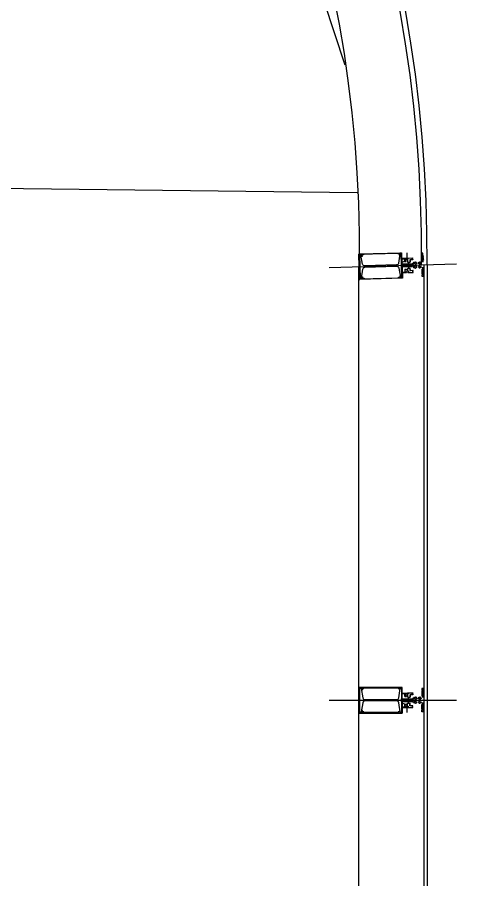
# Model space of a CAD drawing. Header units: metres. Extents: x -6536.4 to -6472.4, y -4878.1 to -4801.3.
# Drawn here: x -6518.093 to -6516.464, y -4829.882 to -4826.737 of the extents above; entities that cross this region are included whole.
import ezdxf
from ezdxf.xclip import XClip

# ---------------------------------------------------------------- set-up
doc = ezdxf.new("R2010")
doc.units = ezdxf.units.M
doc.header["$XCLIPFRAME"] = 2
doc.linetypes.add('CACHE2', pattern=[4.762499999999999, 3.175, -1.5875])
for name, color, linetype, lineweight in [('A-MURS RIDEAUUX', 150, 'Continuous', 25), ('COTE', 1, 'Continuous', 18), ('HABILLAGE MURAL BOIS', 67, 'Continuous', 9)]:
    doc.layers.add(name, color=color, linetype=linetype, lineweight=lineweight)
pattern_1 = [(45, (-9.679368365490518, 18.2487164248696), (-0.0008838834764831844, 0.0008838834764831845), []), (135, (-9.679368365490518, 18.2487164248696), (-0.002651650429449553, 0.0008838834764831846), [0.003125, -0.001875])]

# ---------------------------------------------------------------- blocks, each defined once
blk = doc.blocks.new('A$C6B611F1D')
at = {"layer": 'COTE', "color": 0, "linetype": 'ByBlock', "lineweight": -2}
for p, q in [((-2.173413112699563, 0.6106668003089908), (-2.173413112699563, -1.239333199689554)), ((1.481026446920623, 0.7606668003104459), (-2.023413112699927, 0.7606668003104459)), ((1.631026446920259, -1.239333199689554), (1.631026446920259, 0.6106668003089908)), ((-2.023413112699927, -1.389333199691009), (1.481026446920623, -1.389333199691009))]:
    blk.add_line(p, q, dxfattribs=at)
for centre, start, end in [((-2.023413112699927, 0.6106668003089908), 90, 180), ((1.481026446920623, 0.6106668003089908), 0, 90), ((-2.023413112699927, -1.239333199689554), 179.9999999998957, 270), ((1.481026446920623, -1.239333199689554), 270, 0)]:
    blk.add_arc(centre, 0.15, start, end, dxfattribs=at)
blk = doc.blocks.new('*U130')
at = {"color": 0, "linetype": 'ByBlock'}
blk.add_lwpolyline([(0.04445, 0), (-0.04445, 0), (-0.04445, -0.00254906053850182, 0.3664428773380374), (-0.04244611425406563, -0.004916145982191175), (-0.009046123913700646, -0.01050538750904206, -0.3664428773380373), (-0.00245, -0.01829704376118619), (-0.00245, -0.1341029562388138, -0.3664428773380373), (-0.009046123913700648, -0.1418946124909579), (-0.04244611425406563, -0.1474838540178088, 0.3664428773380373), (-0.04445, -0.1498509394614982), (-0.04445, -0.1524), (0.04445, -0.1524), (0.04445, -0.1498509394614982, 0.3664428773380373), (0.04244611425406563, -0.1474838540178088), (0.009046123913700646, -0.1418946124909579, -0.3664428773380373), (0.00245, -0.1341029562388138), (0.00245, -0.01829704376118619, -0.3664428773380373), (0.009046123913700648, -0.01050538750904206), (0.04244611425406563, -0.004916145982191175, 0.3664428773380374), (0.04445, -0.00254906053850182)], format="xyb", close=True, dxfattribs=at)
blk = doc.blocks.new('profil111')
at = {"linetype": 'ByBlock', "lineweight": -2}
h = blk.add_hatch(dxfattribs=at)
h.set_pattern_fill('ANSI38', color=0, scale=0.01, style=0)
h.set_pattern_definition(pattern_1)
h.paths.add_polyline_path([(-0.03026265827611496, -0.2358430618305647), (-0.03235302280063479, -0.229598194969185), (-0.02027831705709104, -0.229598194969185), (-0.01745828871753474, -0.2358430618305647)])
h.paths.add_polyline_path([(-0.01541692718365084, -0.2358430618305647), (-0.01745828871753474, -0.2358430618305647), (-0.02027831705709104, -0.229598194969185), (-0.01541692718365084, -0.229598194969185)])
h.paths.add_polyline_path([(-0.03026265827611496, -0.2358430618305647), (-0.03261554045366211, -0.2358430618305647), (-0.03261554045366211, -0.229598194969185), (-0.03235302280063479, -0.229598194969185)])
h = blk.add_hatch(dxfattribs=at)
h.set_pattern_fill('ANSI38', color=0, scale=0.01, style=0)
h.set_pattern_definition(pattern_1)
h.paths.add_polyline_path([(0.03026265831886121, -0.2358430618305647), (0.03235302284247155, -0.229598194969185), (0.0202783170989278, -0.229598194969185), (0.0174582887593715, -0.2358430618305647)])
h.paths.add_polyline_path([(0.0154169272254876, -0.2358430618305647), (0.0174582887593715, -0.2358430618305647), (0.0202783170989278, -0.229598194969185), (0.0154169272254876, -0.229598194969185)])
h.paths.add_polyline_path([(0.03026265831886121, -0.2358430618305647), (0.03261554049640836, -0.2358430618305647), (0.03261554049640836, -0.229598194969185), (0.03235302284247155, -0.229598194969185)])
at = {"color": 0, "linetype": 'CACHE2', "lineweight": -2}
blk.add_line((0, 0.1089074787396385), (0, -0.3559027471856098), dxfattribs=at)
at = {"color": 0, "linetype": 'ByBlock', "lineweight": -2}
for p, q in [((-0.04565000000002328, 0), (0.04565000000093278, 0)), ((-0.04665000000477448, -0.1576999999988402), (-0.04664999999931752, -0.0009999999992942321)), ((-0.04464999999981956, -0.003999999999905413), (-0.04465000000527652, -0.1427000000003318)), ((-0.04464999999981956, -0.003999999999905413), (-0.04464999999981956, -0.01049999999941065)), ((-0.04464999999981956, -0.01049999999941065), (-0.03744999999980791, -0.01049999999941065)), ((-0.0426499999994121, -0.0180000000000291), (-0.04464999999981956, -0.0180000000000291)), ((0.04365000000143482, -0.002999999999701686), (-0.04364999999961583, -0.002999999999701686)), ((-0.0426499999994121, -0.01199999999971624), (-0.0426499999994121, -0.0180000000000291)), ((-0.03744999999980791, -0.01199999999971624), (-0.0426499999994121, -0.01199999999971624)), ((-0.03744999999980791, -0.01049999999941065), (-0.03744999999980791, -0.01199999999971624)), ((0.03745000000071741, -0.01049999999941065), (0.04465000000072905, -0.01049999999941065)), ((0.03745000000071741, -0.01199999999971624), (0.03745000000071741, -0.01049999999941065)), ((0.04265000000123109, -0.01199999999971624), (0.03745000000071741, -0.01199999999971624)), ((0.04265000000123109, -0.0180000000000291), (0.04265000000123109, -0.01199999999971624)), ((0.04465000000072905, -0.0180000000000291), (0.04265000000123109, -0.0180000000000291)), ((0.04465000000072905, -0.01049999999941065), (0.04465000000072905, -0.003999999999905413)), ((0.04464999999527208, -0.1427000000003318), (0.04465000000072905, -0.003999999999905413)), ((0.0466500000011365, -0.0009999999992942321), (0.04664999998931307, -0.1574999999993452)), ((-0.04465000000527652, -0.1427000000003318), (-0.04265000000486907, -0.1427000000003318)), ((-0.03745000000526488, -0.1502000000000407), (-0.04465000000527652, -0.1502000000000407)), ((-0.04465000000527652, -0.1502000000000407), (-0.04465000000527652, -0.1552000000001499)), ((-0.04445000000487198, -0.1553999999996449), (0.04444999999577703, -0.1553999999996449)), ((-0.04265000000486907, -0.1427000000003318), (-0.04265000000486907, -0.1486999999997352)), ((-0.04265000000486907, -0.1486999999997352), (-0.03745000000526488, -0.1486999999997352)), ((-0.03745000000526488, -0.1486999999997352), (-0.03745000000526488, -0.1502000000000407)), ((0.03744999999526044, -0.1502000000000407), (0.03744999999526044, -0.1486999999997352)), ((0.03744999999526044, -0.1486999999997352), (0.04264999999577412, -0.1486999999997352)), ((0.04464999999527208, -0.1502000000000407), (0.03744999999526044, -0.1502000000000407)), ((0.04264999999577412, -0.1486999999997352), (0.04264999999577412, -0.1427000000003318)), ((0.04264999999577412, -0.1427000000003318), (0.04464999999527208, -0.1427000000003318)), ((0.04464999999527208, -0.1552000000001499), (0.04464999999527208, -0.1502000000000407)), ((-0.005200000005061156, -0.1576999999997497), (-0.04665000000477448, -0.1576999999988402)), ((-0.02650000000448927, -0.1773999999995794), (-0.02650000000448927, -0.196100000000115)), ((-0.02630000000408472, -0.1772000000000844), (-0.02420000000438449, -0.1772000000000844)), ((-0.0260000000052969, -0.1579000000001543), (-0.0260000000052969, -0.1724999999996726)), ((-0.02580000000489235, -0.1727000000000771), (-0.0227000000049884, -0.1727000000000771)), ((-0.02450000000499131, -0.1579000000001543), (-0.02450000000499131, -0.1665000000002692)), ((-0.02450000000499131, -0.1710000000002765), (-0.02450000000499131, -0.1683999999995649)), ((-0.01420000000507571, -0.1666999999997643), (-0.02430000000458676, -0.1666999999997643)), ((-0.02430000000458676, -0.1682000000000698), (-0.0157000000044718, -0.1682000000000698)), ((-0.02430000000458676, -0.1711999999997715), (-0.0227000000049884, -0.1711999999997715)), ((-0.02400000000488944, -0.1773999999995794), (-0.02400000000488944, -0.1791999999995824)), ((-0.02190000000427972, -0.1793999999999869), (-0.0238000000044849, -0.1793999999999869)), ((-0.02250000000458385, -0.1714000000001761), (-0.02250000000458385, -0.1724999999996726)), ((-0.02170000000478467, -0.1773999999995794), (-0.02170000000478467, -0.1791999999995824)), ((-0.02150000000438013, -0.1772000000000844), (-0.01120000000446453, -0.1772000000000844)), ((-0.02000000000407454, -0.1869499999993423), (-0.02000000000407454, -0.185950000000048)), ((-0.02000000000407454, -0.1962855270994623), (-0.02000000000407454, -0.1869499999993423)), ((-0.01980000000457949, -0.1857499999996435), (-0.01100000000405998, -0.1857499999996435)), ((-0.01980000000457949, -0.1867499999998472), (-0.01120000000446453, -0.1867499999998472)), ((-0.01750000000447471, -0.1724999999996726), (-0.01750000000447471, -0.1714000000001761)), ((-0.01730000000497967, -0.1711999999997715), (-0.0157000000044718, -0.1711999999997715)), ((-0.01420000000507571, -0.1727000000000771), (-0.01730000000497967, -0.1727000000000771)), ((-0.01550000000497676, -0.1710000000002765), (-0.01550000000497676, -0.1683999999995649)), ((-0.01400000000467116, -0.1669000000001688), (-0.01400000000467116, -0.1724999999996726)), ((-0.01100000000405998, -0.1773999999995794), (-0.01100000000405998, -0.1865499999994427)), ((0.01238148510128667, -0.1798499999995329), (-0.00951022178196581, -0.1798499999995329)), ((-0.005000000004656613, -0.1579000000001543), (-0.005000000004656613, -0.1935000000003129)), ((-0.002600000004349567, -0.1579000000001543), (-0.002600000004349567, -0.1584999999995489)), ((-0.002600000004349567, -0.1584999999995489), (-0.002300000004652247, -0.1584999999995489)), ((-0.002600000004349567, -0.1593000000002576), (-0.002600000004349567, -0.1601000000000568)), ((-0.002300000004652247, -0.1593000000002576), (-0.002600000004349567, -0.1593000000002576)), ((-0.002600000004349567, -0.1601000000000568), (-0.002300000004652247, -0.1601000000000568)), ((-0.002600000004349567, -0.1608999999998559), (-0.002600000004349567, -0.1616999999996551)), ((-0.002300000004652247, -0.1608999999998559), (-0.002600000004349567, -0.1608999999998559)), ((-0.002600000004349567, -0.1616999999996551), (-0.002300000004652247, -0.1616999999996551)), ((-0.002600000004349567, -0.1624999999994543), (-0.002600000004349567, -0.163300000000163)), ((-0.002300000004652247, -0.1624999999994543), (-0.002600000004349567, -0.1624999999994543)), ((-0.002600000004349567, -0.163300000000163), (-0.002300000004652247, -0.163300000000163)), ((-0.002600000004349567, -0.1640999999999622), (-0.002600000004349567, -0.1648999999997613)), ((-0.002300000004652247, -0.1640999999999622), (-0.002600000004349567, -0.1640999999999622)), ((-0.002600000004349567, -0.1648999999997613), (-0.002300000004652247, -0.1648999999997613)), ((-0.002600000004349567, -0.1656999999995605), (-0.002600000004349567, -0.1665000000002692)), ((-0.002300000004652247, -0.1656999999995605), (-0.002600000004349567, -0.1656999999995605)), ((-0.002600000004349567, -0.1665000000002692), (-0.002300000004652247, -0.1665000000002692)), ((-0.002600000004349567, -0.1673000000000684), (-0.002600000004349567, -0.1680999999998676)), ((-0.002300000004652247, -0.1673000000000684), (-0.002600000004349567, -0.1673000000000684)), ((-0.002600000004349567, -0.1680999999998676), (-0.002300000004652247, -0.1680999999998676)), ((-0.002300000004652247, -0.1688999999996668), (-0.002600000004349567, -0.1688999999996668)), ((-0.002600000004349567, -0.1688999999996668), (-0.002600000004349567, -0.1696999999994659)), ((-0.002600000004349567, -0.1696999999994659), (-0.002300000004652247, -0.1696999999994659)), ((-0.002300000004652247, -0.1705000000001746), (-0.002600000004349567, -0.1705000000001746)), ((-0.002600000004349567, -0.1705000000001746), (-0.002600000004349567, -0.1712999999999738)), ((-0.002600000004349567, -0.1712999999999738), (-0.002300000004652247, -0.1712999999999738)), ((-0.002300000004652247, -0.172099999999773), (-0.002600000004349567, -0.172099999999773)), ((-0.002600000004349567, -0.172099999999773), (-0.002600000004349567, -0.1728999999995722)), ((-0.002600000004349567, -0.1728999999995722), (-0.002300000004652247, -0.1728999999995722)), ((-0.002300000004652247, -0.1737000000002809), (-0.002600000004349567, -0.1737000000002809)), ((-0.002600000004349567, -0.1737000000002809), (-0.002600000004349567, -0.1739999999999782)), ((-0.002600000004349567, -0.1760999999996784), (-0.002600000004349567, -0.1755000000002838)), ((-0.002600000004349567, -0.1760999999996784), (-0.002300000004652247, -0.1760999999996784)), ((-0.002600000004349567, -0.1777000000001863), (-0.002600000004349567, -0.1768999999994776)), ((-0.002600000004349567, -0.1768999999994776), (-0.002300000004652247, -0.1768999999994776)), ((-0.002300000004652247, -0.1777000000001863), (-0.002600000004349567, -0.1777000000001863)), ((-0.002600000004349567, -0.1792999999997846), (-0.002600000004349567, -0.1784999999999854)), ((-0.002600000004349567, -0.1784999999999854), (-0.002300000004652247, -0.1784999999999854)), ((-0.002600000004349567, -0.1792999999997846), (-0.002300000004652247, -0.1792999999997846)), ((-0.002600000004349567, -0.1809000000002925), (-0.002600000004349567, -0.1800999999995838)), ((-0.002600000004349567, -0.1800999999995838), (-0.002300000004652247, -0.1800999999995838)), ((-0.002300000004652247, -0.1809000000002925), (-0.002600000004349567, -0.1809000000002925)), ((-0.002600000004349567, -0.1824999999998909), (-0.002600000004349567, -0.1817000000000917)), ((-0.002600000004349567, -0.1817000000000917), (-0.002300000004652247, -0.1817000000000917)), ((-0.002600000004349567, -0.1824999999998909), (-0.002300000004652247, -0.1824999999998909)), ((-0.002600000004349567, -0.1840999999994892), (-0.002600000004349567, -0.18329999999969)), ((-0.002600000004349567, -0.18329999999969), (-0.002300000004652247, -0.18329999999969)), ((-0.002300000004652247, -0.1840999999994892), (-0.002600000004349567, -0.1840999999994892)), ((-0.002600000004349567, -0.1856999999999971), (-0.002600000004349567, -0.1849000000001979)), ((-0.002600000004349567, -0.1849000000001979), (-0.002300000004652247, -0.1849000000001979)), ((-0.002600000004349567, -0.1856999999999971), (-0.002300000004652247, -0.1856999999999971)), ((-0.002600000004349567, -0.1872999999995955), (-0.002600000004349567, -0.1864999999997963)), ((-0.002600000004349567, -0.1864999999997963), (-0.002300000004652247, -0.1864999999997963)), ((-0.002300000004652247, -0.1872999999995955), (-0.002600000004349567, -0.1872999999995955)), ((-0.002600000004349567, -0.1889000000001033), (-0.002600000004349567, -0.1881000000003041)), ((-0.002600000004349567, -0.1881000000003041), (-0.002300000004652247, -0.1881000000003041)), ((0.002399999994850077, -0.1576999999997497), (-0.002400000004854519, -0.1576999999997497)), ((-0.002400000004854519, -0.1741999999994732), (0.001899999994748214, -0.1741999999994732)), ((-0.002400000004854519, -0.1752999999998792), (0.002399999994850077, -0.1752999999998792)), ((-0.002100000005157199, -0.1586999999999534), (-0.002100000005157199, -0.159099999999853)), ((-0.002100000005157199, -0.1602999999995518), (-0.002100000005157199, -0.1606999999994514)), ((-0.002100000005157199, -0.1619000000000597), (-0.002100000005157199, -0.1622999999999593)), ((-0.002100000005157199, -0.163499999999658), (-0.002100000005157199, -0.1638999999995576)), ((-0.002100000005157199, -0.1651000000001659), (-0.002100000005157199, -0.1655000000000655)), ((-0.002100000005157199, -0.1666999999997643), (-0.002100000005157199, -0.1670999999996639)), ((-0.002100000005157199, -0.1683000000002721), (-0.002100000005157199, -0.1687000000001717)), ((-0.002100000005157199, -0.1698999999998705), (-0.002100000005157199, -0.1702999999997701)), ((-0.002100000005157199, -0.1714999999994689), (-0.002100000005157199, -0.1719000000002779)), ((-0.002100000005157199, -0.1730999999999767), (-0.002100000005157199, -0.1734999999998763)), ((-0.002100000005157199, -0.1766999999999825), (-0.002100000005157199, -0.1763000000000829)), ((-0.002100000005157199, -0.1782999999995809), (-0.002100000005157199, -0.1778999999996813)), ((-0.002100000005157199, -0.1799000000000888), (-0.002100000005157199, -0.1795000000001892)), ((-0.002100000005157199, -0.1814999999996871), (-0.002100000005157199, -0.1810999999997875)), ((-0.002100000005157199, -0.183100000000195), (-0.002100000005157199, -0.1827000000002954)), ((-0.002100000005157199, -0.1846999999997934), (-0.002100000005157199, -0.1842999999998938)), ((-0.002100000005157199, -0.1863000000003012), (-0.002100000005157199, -0.1858999999994921)), ((-0.002100000005157199, -0.1878999999998996), (-0.002100000005157199, -0.1875)), ((0.002099999995152757, -0.1594999999997526), (0.002099999995152757, -0.159099999999853)), ((0.002099999995152757, -0.1611000000002605), (0.002099999995152757, -0.1606999999994514)), ((0.002099999995152757, -0.1626999999998588), (0.002099999995152757, -0.1622999999999593)), ((0.002099999995152757, -0.1642999999994572), (0.002099999995152757, -0.1638999999995576)), ((0.002099999995152757, -0.1658999999999651), (0.002099999995152757, -0.1655000000000655)), ((0.002099999995152757, -0.1674999999995634), (0.002099999995152757, -0.1670999999996639)), ((0.002099999995152757, -0.1691000000000713), (0.002099999995152757, -0.1687000000001717)), ((0.002099999995152757, -0.1706999999996697), (0.002099999995152757, -0.1702999999997701)), ((0.002099999995152757, -0.1723000000001775), (0.002099999995152757, -0.1719000000002779)), ((0.002099999995152757, -0.1739999999999782), (0.002099999995152757, -0.1734999999998763)), ((0.002099999995152757, -0.1770999999998821), (0.002099999995152757, -0.1766999999999825)), ((0.002099999995152757, -0.1786999999994805), (0.002099999995152757, -0.1782999999995809)), ((0.002099999995152757, -0.1802999999999884), (0.002099999995152757, -0.1799000000000888)), ((0.002099999995152757, -0.1818999999995867), (0.002099999995152757, -0.1814999999996871)), ((0.002099999995152757, -0.1835000000000946), (0.002099999995152757, -0.183100000000195)), ((0.002099999995152757, -0.185099999999693), (0.002099999995152757, -0.1846999999997934)), ((0.002099999995152757, -0.1867000000002008), (0.002099999995152757, -0.1863000000003012)), ((0.002099999995152757, -0.1882999999997992), (0.002099999995152757, -0.1878999999998996)), ((0.0022999999955573, -0.1588999999994485), (0.00259999999525462, -0.1588999999994485)), ((0.00259999999525462, -0.1597000000001572), (0.0022999999955573, -0.1597000000001572)), ((0.0022999999955573, -0.1604999999999563), (0.00259999999525462, -0.1604999999999563)), ((0.00259999999525462, -0.1612999999997555), (0.0022999999955573, -0.1612999999997555)), ((0.0022999999955573, -0.1620999999995547), (0.00259999999525462, -0.1620999999995547)), ((0.00259999999525462, -0.1629000000002634), (0.0022999999955573, -0.1629000000002634)), ((0.0022999999955573, -0.1637000000000626), (0.00259999999525462, -0.1637000000000626)), ((0.00259999999525462, -0.1644999999998618), (0.0022999999955573, -0.1644999999998618)), ((0.0022999999955573, -0.1652999999996609), (0.00259999999525462, -0.1652999999996609)), ((0.00259999999525462, -0.1660999999994601), (0.0022999999955573, -0.1660999999994601)), ((0.0022999999955573, -0.1669000000001688), (0.00259999999525462, -0.1669000000001688)), ((0.00259999999525462, -0.167699999999968), (0.0022999999955573, -0.167699999999968)), ((0.0022999999955573, -0.1684999999997672), (0.00259999999525462, -0.1684999999997672)), ((0.00259999999525462, -0.1692999999995664), (0.0022999999955573, -0.1692999999995664)), ((0.0022999999955573, -0.170100000000275), (0.00259999999525462, -0.170100000000275)), ((0.00259999999525462, -0.1709000000000742), (0.0022999999955573, -0.1709000000000742)), ((0.0022999999955573, -0.1716999999998734), (0.00259999999525462, -0.1716999999998734)), ((0.00259999999525462, -0.1724999999996726), (0.0022999999955573, -0.1724999999996726)), ((0.0022999999955573, -0.1732999999994718), (0.00259999999525462, -0.1732999999994718)), ((0.00259999999525462, -0.176499999999578), (0.0022999999955573, -0.176499999999578)), ((0.00259999999525462, -0.1773000000002867), (0.0022999999955573, -0.1773000000002867)), ((0.0022999999955573, -0.1781000000000859), (0.00259999999525462, -0.1781000000000859)), ((0.00259999999525462, -0.178899999999885), (0.0022999999955573, -0.178899999999885)), ((0.00259999999525462, -0.1796999999996842), (0.0022999999955573, -0.1796999999996842)), ((0.00259999999525462, -0.1804999999994834), (0.0022999999955573, -0.1804999999994834)), ((0.0022999999955573, -0.1813000000001921), (0.00259999999525462, -0.1813000000001921)), ((0.00259999999525462, -0.1820999999999913), (0.0022999999955573, -0.1820999999999913)), ((0.00259999999525462, -0.1828999999997905), (0.0022999999955573, -0.1828999999997905)), ((0.00259999999525462, -0.1836999999995896), (0.0022999999955573, -0.1836999999995896)), ((0.0022999999955573, -0.1845000000002983), (0.00259999999525462, -0.1845000000002983)), ((0.00259999999525462, -0.1853000000000975), (0.0022999999955573, -0.1853000000000975)), ((0.00259999999525462, -0.1860999999998967), (0.0022999999955573, -0.1860999999998967)), ((0.00259999999525462, -0.1868999999996959), (0.0022999999955573, -0.1868999999996959)), ((0.0022999999955573, -0.187699999999495), (0.00259999999525462, -0.187699999999495)), ((0.00259999999525462, -0.1885000000002037), (0.0022999999955573, -0.1885000000002037)), ((0.00259999999525462, -0.1588999999994485), (0.00259999999525462, -0.1579000000001543)), ((0.00259999999525462, -0.1604999999999563), (0.00259999999525462, -0.1597000000001572)), ((0.00259999999525462, -0.1620999999995547), (0.00259999999525462, -0.1612999999997555)), ((0.00259999999525462, -0.1637000000000626), (0.00259999999525462, -0.1629000000002634)), ((0.00259999999525462, -0.1652999999996609), (0.00259999999525462, -0.1644999999998618)), ((0.00259999999525462, -0.1669000000001688), (0.00259999999525462, -0.1660999999994601)), ((0.00259999999525462, -0.1684999999997672), (0.00259999999525462, -0.167699999999968)), ((0.00259999999525462, -0.170100000000275), (0.00259999999525462, -0.1692999999995664)), ((0.00259999999525462, -0.1716999999998734), (0.00259999999525462, -0.1709000000000742)), ((0.00259999999525462, -0.1732999999994718), (0.00259999999525462, -0.1724999999996726)), ((0.00259999999525462, -0.176499999999578), (0.00259999999525462, -0.1755000000002838)), ((0.00259999999525462, -0.1781000000000859), (0.00259999999525462, -0.1773000000002867)), ((0.00259999999525462, -0.1796999999996842), (0.00259999999525462, -0.178899999999885)), ((0.00259999999525462, -0.1813000000001921), (0.00259999999525462, -0.1804999999994834)), ((0.00259999999525462, -0.1828999999997905), (0.00259999999525462, -0.1820999999999913)), ((0.00259999999525462, -0.1845000000002983), (0.00259999999525462, -0.1836999999995896)), ((0.00259999999525462, -0.1860999999998967), (0.00259999999525462, -0.1853000000000975)), ((0.00259999999525462, -0.187699999999495), (0.00259999999525462, -0.1868999999996959)), ((0.00259999999525462, -0.1893000000000029), (0.00259999999525462, -0.1885000000002037)), ((0.004999999995561666, -0.1579000000001543), (0.004999999995561666, -0.1935000000003129)), ((0.004999999995561666, -0.1934999999994034), (0.004999999995561666, -0.1579019154369234)), ((0.005199999995056714, -0.1576999999997497), (0.04644999998890853, -0.1576999999997497)), ((0.005199999995966209, -0.1577019154365189), (0.01087087668292952, -0.1577019154365189)), ((0.01099999999587453, -0.1773999999995794), (0.01099999999587453, -0.1865499999994427)), ((0.01979999999548454, -0.1857499999996435), (0.01099999999587453, -0.1857499999996435)), ((0.01487500990970148, -0.1664187723063151), (0.01105363899296208, -0.1578206877429693)), ((0.02149999999528518, -0.1772000000000844), (0.01119999999536958, -0.1772000000000844)), ((0.01979999999548454, -0.1867499999998472), (0.01119999999536958, -0.1867499999998472)), ((0.01379999999517167, -0.1669000000001688), (0.01379999999517167, -0.1727000000000771)), ((0.01399999999557622, -0.1666999999997643), (0.01469224759966892, -0.1666999999997643)), ((0.01399999999557622, -0.1669000000001688), (0.01399999999557622, -0.1724999999996726)), ((0.02429999999549182, -0.1666999999997643), (0.01419999999507127, -0.1666999999997643)), ((0.01419999999507127, -0.1727000000000771), (0.01729999999497522, -0.1727000000000771)), ((0.01549999999497231, -0.1710000000002765), (0.01549999999497231, -0.1683999999995649)), ((0.02429999999549182, -0.1682000000000698), (0.01569999999537686, -0.1682000000000698)), ((0.01729999999497522, -0.1711999999997715), (0.01569999999537686, -0.1711999999997715)), ((0.01749999999537977, -0.1724999999996726), (0.01749999999537977, -0.1714000000001761)), ((0.01999999999588908, -0.1766999999999825), (0.01999999999588908, -0.1754999999993743)), ((0.01999999999588908, -0.1869499999993423), (0.01999999999588908, -0.185950000000048)), ((0.01999999999588908, -0.1962855270994623), (0.01999999999588908, -0.1869499999993423)), ((0.04509999999572756, -0.1752999999998792), (0.02019999999538413, -0.1752999999998792)), ((0.02169999999568972, -0.1773999999995794), (0.02169999999568972, -0.1791999999995824)), ((0.02189999999518477, -0.1793999999999869), (0.02379999999538995, -0.1793999999999869)), ((0.02249999999548891, -0.1714000000001761), (0.02249999999548891, -0.1724999999996726)), ((0.02429999999549182, -0.1711999999997715), (0.02269999999498395, -0.1711999999997715)), ((0.02269999999498395, -0.1727000000000771), (0.02579999999488791, -0.1727000000000771)), ((0.0239999999957945, -0.1773999999995794), (0.0239999999957945, -0.1791999999995824)), ((0.02629999999589927, -0.1772000000000844), (0.02419999999528955, -0.1772000000000844)), ((0.02449999999407737, -0.1577000000006592), (0.02449999999498687, -0.1664999999993597)), ((0.02449999999498687, -0.1710000000002765), (0.02449999999498687, -0.1683999999995649)), ((0.02599999999438296, -0.1577000000006592), (0.02599999999529246, -0.1724999999987631)), ((0.02649999999539432, -0.1773999999995794), (0.02649999999539432, -0.196100000000115)), ((-0.02630000000408472, -0.19629999999961), (-0.02420000000438449, -0.19629999999961)), ((-0.02400000000488944, -0.196100000000115), (-0.02400000000488944, -0.194300000000112)), ((-0.02190000000427972, -0.1940999999997075), (-0.0238000000044849, -0.1940999999997075)), ((-0.02170000000478467, -0.194300000000112), (-0.02170000000478467, -0.1962855270994623)), ((-0.02150000000438013, -0.1964855270998669), (-0.02020000000447908, -0.1964855270998669)), ((-0.01069623733383196, -0.2038662391378239), (-0.01069623733383196, -0.2061861727288488)), ((-0.01069623733383196, -0.2085061063198737), (-0.01069623733383196, -0.2061861727288488)), ((-0.01069623733383196, -0.2189466075751625), (-0.01069623733383196, -0.2212665411661874)), ((-0.00932002838999324, -0.2030473650102067), (-0.01053732763375592, -0.2036014873165186)), ((-0.00932002838999324, -0.2093249804474908), (-0.01053732763375592, -0.2087708581411789)), ((-0.00932002838999324, -0.2181277334475453), (-0.01053732763375592, -0.2186818557538572)), ((-0.009978833844797919, -0.2010533193988522), (-0.009978833844797919, -0.1998956244660803)), ((-0.00827010632656311, -0.2013533193985495), (-0.009678833844191104, -0.2013533193985495)), ((-0.00902596819014434, -0.2033861727286421), (-0.00902596819014434, -0.2032238662250165)), ((-0.00902596819014434, -0.2089861727290554), (-0.00902596819014434, -0.2091484792335905)), ((-0.00902596819014434, -0.2184665411659807), (-0.00902596819014434, -0.2183042346614457)), ((-0.00827010632656311, -0.2036861727292489), (-0.008725968189537525, -0.2036861727292489)), ((-0.00827010632656311, -0.2086861727293581), (-0.008725968189537525, -0.2086861727293581)), ((-0.00827010632656311, -0.2187665411656781), (-0.008725968189537525, -0.2187665411656781)), ((-0.007970106326865789, -0.2033861727286421), (-0.007970106326865789, -0.2016533193982468)), ((-0.007970106326865789, -0.2089861727290554), (-0.007970106326865789, -0.2107816896323129)), ((-0.007970106326865789, -0.2184665411659807), (-0.007970106326865789, -0.2167710243120382)), ((-0.007770106326461246, -0.210981689631808), (-0.006470106326560199, -0.210981689631808)), ((-0.007670106326258974, -0.2164710243114314), (-0.006470106326560199, -0.2164710243114314)), ((-0.005470106326356472, -0.2049090555601651), (-0.005470106326356472, -0.2006454833517637)), ((-0.005470106326356472, -0.2074632898993514), (-0.005470106326356472, -0.2099816896325137)), ((-0.005470106326356472, -0.2199894239975038), (-0.005470106326356472, -0.2174710243116351)), ((-0.005470106326356472, -0.219989424043888), (-0.005470106326356472, -0.2174710243116351)), ((-0.005193859124119626, -0.2052081137562709), (0.002126988573763811, -0.205789574550181)), ((-0.005193859122300637, -0.2071642317032456), (0.002126988573763811, -0.2065827709566292)), ((-0.004800000005161564, -0.1936999999998079), (-0.002800000004754111, -0.1936999999998079)), ((-0.002600000004349567, -0.1889000000001033), (-0.002300000004652247, -0.1889000000001033)), ((-0.002600000004349567, -0.1904999999997017), (-0.002600000004349567, -0.1896999999999025)), ((-0.002600000004349567, -0.1896999999999025), (-0.002300000004652247, -0.1896999999999025)), ((-0.002300000004652247, -0.1904999999997017), (-0.002600000004349567, -0.1904999999997017)), ((-0.002600000004349567, -0.1921000000002095), (-0.002600000004349567, -0.1912999999995009)), ((-0.002600000004349567, -0.1912999999995009), (-0.002300000004652247, -0.1912999999995009)), ((-0.002600000004349567, -0.1921000000002095), (-0.002300000004652247, -0.1921000000002095)), ((-0.002600000004349567, -0.1935000000003129), (-0.002600000004349567, -0.1929000000000087)), ((-0.002600000004349567, -0.1929000000000087), (-0.002300000004652247, -0.1929000000000087)), ((0.005193859115934174, -0.2052081137562709), (-0.002126988582858758, -0.205789574550181)), ((0.005193859114115185, -0.2071642317032456), (-0.002126988582858758, -0.2065827709566292)), ((-0.002100000005157199, -0.189499999999498), (-0.002100000005157199, -0.1890999999995984)), ((-0.002100000005157199, -0.1911000000000058), (-0.002100000005157199, -0.1907000000001062)), ((-0.002100000005157199, -0.1926999999996042), (-0.002100000005157199, -0.1922999999997046)), ((0.002099999995152757, -0.189900000000307), (0.002099999995152757, -0.189499999999498)), ((0.002099999995152757, -0.1914999999999054), (0.002099999995152757, -0.1911000000000058)), ((0.002099999995152757, -0.1930999999995038), (0.002099999995152757, -0.1926999999996042)), ((0.00259999999525462, -0.1893000000000029), (0.0022999999955573, -0.1893000000000029)), ((0.00259999999525462, -0.1900999999998021), (0.0022999999955573, -0.1900999999998021)), ((0.0022999999955573, -0.1908999999996013), (0.00259999999525462, -0.1908999999996013)), ((0.00259999999525462, -0.19170000000031), (0.0022999999955573, -0.19170000000031)), ((0.00259999999525462, -0.1925000000001091), (0.0022999999955573, -0.1925000000001091)), ((0.00259999999525462, -0.1932999999999083), (0.0022999999955573, -0.1932999999999083)), ((0.00259999999525462, -0.1908999999996013), (0.00259999999525462, -0.1900999999998021)), ((0.00259999999525462, -0.1925000000001091), (0.00259999999525462, -0.19170000000031)), ((0.00259999999525462, -0.1935000000003129), (0.00259999999525462, -0.1932999999999083)), ((0.002799999994749669, -0.1936999999998079), (0.004799999995157123, -0.1936999999998079)), ((0.005470106317261525, -0.2049090555601651), (0.005470106317261525, -0.2006454833517637)), ((0.005470106317261525, -0.2049090555601651), (0.005470106317261525, -0.2006454833517637)), ((0.005470106317261525, -0.2074632898993514), (0.005470106317261525, -0.2099816896325137)), ((0.005470106317261525, -0.2074632898993514), (0.005470106317261525, -0.2099816896325137)), ((0.005470106317261525, -0.2199894239975038), (0.005470106317261525, -0.2174710243116351)), ((0.005470106317261525, -0.219989424043888), (0.005470106317261525, -0.2174710243116351)), ((0.005470106317261525, -0.2199894239975038), (0.005470106317261525, -0.2174710243116351)), ((0.005470106317261525, -0.219989424043888), (0.005470106317261525, -0.2174710243116351)), ((0.007770106317366299, -0.210981689631808), (0.006470106317465252, -0.210981689631808)), ((0.007770106317366299, -0.210981689631808), (0.006470106317465252, -0.210981689631808)), ((0.007670106318073522, -0.2164710243114314), (0.006470106317465252, -0.2164710243114314)), ((0.007670106318073522, -0.2164710243114314), (0.006470106317465252, -0.2164710243114314)), ((0.007970106317770842, -0.2033861727286421), (0.007970106317770842, -0.2016533193982468)), ((0.007970106317770842, -0.2033861727286421), (0.007970106317770842, -0.2016533193982468)), ((0.007970106317770842, -0.2089861727290554), (0.007970106317770842, -0.2107816896323129)), ((0.007970106317770842, -0.2089861727290554), (0.007970106317770842, -0.2107816896323129)), ((0.007970106317770842, -0.2184665411659807), (0.007970106317770842, -0.2167710243120382)), ((0.007970106317770842, -0.2184665411659807), (0.007970106317770842, -0.2167710243120382)), ((0.008270106317468162, -0.2013533193985495), (0.009678833835096157, -0.2013533193985495)), ((0.008270106317468162, -0.2013533193985495), (0.009678833835096157, -0.2013533193985495)), ((0.008270106317468162, -0.2036861727292489), (0.008725968180442578, -0.2036861727292489)), ((0.008270106317468162, -0.2036861727292489), (0.008725968180442578, -0.2036861727292489)), ((0.008270106317468162, -0.2086861727293581), (0.008725968180442578, -0.2086861727293581)), ((0.008270106317468162, -0.2086861727293581), (0.008725968180442578, -0.2086861727293581)), ((0.008270106317468162, -0.2187665411656781), (0.008725968180442578, -0.2187665411656781)), ((0.008270106317468162, -0.2187665411656781), (0.008725968180442578, -0.2187665411656781)), ((0.009025968181049393, -0.2033861727286421), (0.009025968181049393, -0.2032238662250165)), ((0.009025968181049393, -0.2033861727286421), (0.009025968181049393, -0.2032238662250165)), ((0.009025968181049393, -0.2089861727290554), (0.009025968181049393, -0.2091484792335905)), ((0.009025968181049393, -0.2089861727290554), (0.009025968181049393, -0.2091484792335905)), ((0.009025968181049393, -0.2184665411659807), (0.009025968181049393, -0.2183042346614457)), ((0.009025968181049393, -0.2184665411659807), (0.009025968181049393, -0.2183042346614457)), ((0.009320028380898293, -0.2030473650102067), (0.01053732762466097, -0.2036014873165186)), ((0.009320028380898293, -0.2030473650102067), (0.01053732762466097, -0.2036014873165186)), ((0.009320028380898293, -0.2093249804474908), (0.01053732762466097, -0.2087708581411789)), ((0.009320028380898293, -0.2093249804474908), (0.01053732762466097, -0.2087708581411789)), ((0.009320028380898293, -0.2181277334475453), (0.01053732762466097, -0.2186818557538572)), ((0.009320028380898293, -0.2181277334475453), (0.01053732762466097, -0.2186818557538572)), ((0.009978833835702972, -0.2010533193988522), (0.009978833835702972, -0.1998956244660803)), ((0.009978833835702972, -0.2010533193988522), (0.009978833835702972, -0.1998956244660803)), ((0.01069623732473701, -0.2038662391378239), (0.01069623732473701, -0.2061861727288488)), ((0.01069623732473701, -0.2038662391378239), (0.01069623732473701, -0.2061861727288488)), ((0.01069623732473701, -0.2085061063198737), (0.01069623732473701, -0.2061861727288488)), ((0.01069623732473701, -0.2085061063198737), (0.01069623732473701, -0.2061861727288488)), ((0.01069623732473701, -0.2189466075751625), (0.01069623732473701, -0.2212665411661874)), ((0.01069623732473701, -0.2189466075751625), (0.01069623732473701, -0.2212665411661874)), ((0.02149999999528518, -0.1964855270998669), (0.02019999999538413, -0.1964855270998669)), ((0.02169999999568972, -0.194300000000112), (0.02169999999568972, -0.1962855270994623)), ((0.02189999999518477, -0.1940999999997075), (0.02379999999538995, -0.1940999999997075)), ((0.0239999999957945, -0.196100000000115), (0.0239999999957945, -0.194300000000112)), ((0.02629999999589927, -0.19629999999961), (0.02419999999528955, -0.19629999999961)), ((-0.03261554047912796, -0.2295981949455381), (-0.03261554047912796, -0.2358981949455483)), ((-0.03261554047912796, -0.2295981949455381), (-0.01541692720911669, -0.2295981949455381)), ((-0.01541692720911669, -0.2358981949455483), (-0.01541692720911669, -0.2295981949455381)), ((-0.0108735286312367, -0.2358981949455483), (-0.0108735286312367, -0.2293981949460431)), ((-0.01069623733383196, -0.2235864747572123), (-0.01069623733383196, -0.2212665411661874)), ((-0.00932002838999324, -0.2244053488848294), (-0.01053732763375592, -0.2238512265785175)), ((-0.00902596819014434, -0.224066541166394), (-0.00902596819014434, -0.2242288476700196)), ((-0.00827010632656311, -0.2237665411657872), (-0.008725968189537525, -0.2237665411657872)), ((-0.007970106326865789, -0.224066541166394), (-0.007970106326865789, -0.2258620580696515)), ((-0.007770106326461246, -0.2260620580691466), (-0.006470106326560199, -0.2260620580691466)), ((-0.005470106326356472, -0.22254365833669), (-0.005470106326356472, -0.2250620580689429)), ((-0.005193859124119626, -0.2202884821936095), (0.002126988573763811, -0.2208699429875196)), ((-0.005193859122300637, -0.2222446001405842), (0.002126988573763811, -0.2216631393930584)), ((0.005193859115934174, -0.2202884821936095), (-0.002126988582858758, -0.2208699429875196)), ((0.005193859114115185, -0.2222446001405842), (-0.002126988582858758, -0.2216631393930584)), ((0.005470106317261525, -0.22254365833669), (0.005470106317261525, -0.2250620580689429)), ((0.005470106317261525, -0.22254365833669), (0.005470106317261525, -0.2250620580689429)), ((0.007670106318073522, -0.2260620580691466), (0.006470106317465252, -0.2260620580691466)), ((0.007770106317366299, -0.2260620580691466), (0.006470106317465252, -0.2260620580691466)), ((0.007970106317770842, -0.224066541166394), (0.007970106317770842, -0.2257620580694493)), ((0.007970106317770842, -0.224066541166394), (0.007970106317770842, -0.2258620580696515)), ((0.008270106317468162, -0.2237665411657872), (0.008725968180442578, -0.2237665411657872)), ((0.008270106317468162, -0.2237665411657872), (0.008725968180442578, -0.2237665411657872)), ((0.009025968181049393, -0.224066541166394), (0.009025968181049393, -0.2242288476700196)), ((0.009025968181049393, -0.224066541166394), (0.009025968181049393, -0.2242288476700196)), ((0.009320028380898293, -0.2244053488848294), (0.01053732762466097, -0.2238512265785175)), ((0.009320028380898293, -0.2244053488848294), (0.01053732762466097, -0.2238512265785175)), ((0.01069623732473701, -0.2235864747572123), (0.01069623732473701, -0.2212665411661874)), ((0.01069623732473701, -0.2235864747572123), (0.01069623732473701, -0.2212665411661874)), ((0.01087352862214175, -0.2358981949455483), (0.01087352862214175, -0.2293981949460431)), ((0.03261554047094251, -0.2295981949455381), (0.01541692720002175, -0.2295981949455381)), ((0.01541692720002175, -0.2358981949455483), (0.01541692720002175, -0.2295981949455381)), ((0.03261554047094251, -0.2295981949455381), (0.03261554047094251, -0.2358981949455483))]:
    blk.add_line(p, q, dxfattribs=at)
at = {"color": 0, "linetype": 'ByBlock', "lineweight": -2, "ltscale": 10}
blk.add_lwpolyline([(0.004996849595045205, -0.1553999999996449), (-0.005003150405173074, -0.1553999999996449), (-0.005003150405173074, -0.1826999999593681), (0.004996849595045205, -0.1826999999593681)], close=True, dxfattribs=at)
at = {"color": 0, "linetype": 'ByBlock', "lineweight": -2}
for centre, radius, start, end in [((-0.04565000000002328, -0.0009999999992942321), 0.001, 90, 180), ((0.04565000000093278, -0.0009999999992942321), 0.001, 0, 90), ((-0.04364999999961583, -0.003999999999905413), 0.001, 90, 180), ((0.04365000000143482, -0.003999999999905413), 0.001, 0, 90), ((0.04444999999577703, -0.1552000000001499), 0.0002000000000000001, 270, 0), ((-0.02630000000408472, -0.1773999999995794), 0.0002000000000000001, 90, 180), ((-0.02580000000489235, -0.1724999999996726), 0.0002000000000000001, 180, 270), ((-0.02430000000458676, -0.1579000000001543), 0.0002000000000000001, 90, 180), ((-0.02430000000458676, -0.1665000000002692), 0.0002000000000000001, 180, 270), ((-0.02430000000458676, -0.1683999999995649), 0.0002000000000000001, 90, 180), ((-0.02430000000458676, -0.1710000000002765), 0.0002000000000000001, 180, 270), ((-0.02420000000438449, -0.1773999999995794), 0.0002000000000000001, 0, 90), ((-0.0238000000044849, -0.1791999999995824), 0.0002000000000000001, 180, 270), ((-0.0227000000049884, -0.1714000000001761), 0.0002000000000000001, 0, 90), ((-0.0227000000049884, -0.1724999999996726), 0.0002000000000000001, 270, 0), ((-0.02190000000427972, -0.1791999999995824), 0.0002000000000000001, 270, 0), ((-0.02150000000438013, -0.1773999999995794), 0.0002000000000000001, 90, 180), ((-0.01980000000457949, -0.185950000000048), 0.0002000000000000001, 90, 180), ((-0.01980000000457949, -0.1869499999993423), 0.0002000000000000001, 90, 180), ((-0.01730000000497967, -0.1714000000001761), 0.0002000000000000001, 90, 180), ((-0.01730000000497967, -0.1724999999996726), 0.0002000000000000001, 180, 270), ((-0.0157000000044718, -0.1683999999995649), 0.0002000000000000001, 0, 90), ((-0.0157000000044718, -0.1710000000002765), 0.0002000000000000001, 270, 0), ((-0.01420000000507571, -0.1669000000001688), 0.0002000000000000001, 0, 90), ((-0.01420000000507571, -0.1724999999996726), 0.0002000000000000001, 270, 0), ((-0.01120000000446453, -0.1773999999995794), 0.0002000000000000001, 0, 90), ((-0.01120000000446453, -0.1865499999994427), 0.0002000000000000001, 270, 0), ((-0.005200000005061156, -0.1579000000001543), 0.0002000000000000001, 0, 90), ((-0.002400000004854519, -0.1579000000001543), 0.0002000000000000001, 90, 180), ((-0.002400000004854519, -0.1739999999999782), 0.0002000000000000001, 180, 270), ((-0.002400000004854519, -0.1755000000002838), 0.0002000000000000001, 90, 180), ((-0.002300000004652247, -0.1586999999999534), 0.0002000000000000001, 0, 90), ((-0.002300000004652247, -0.159099999999853), 0.0002000000000000001, 270, 0), ((-0.002300000004652247, -0.1602999999995518), 0.0002000000000000001, 0, 90), ((-0.002300000004652247, -0.1606999999994514), 0.0002000000000000001, 270, 0), ((-0.002300000004652247, -0.1619000000000597), 0.0002000000000000001, 0, 90), ((-0.002300000004652247, -0.1622999999999593), 0.0002000000000000001, 270, 0), ((-0.002300000004652247, -0.163499999999658), 0.0002000000000000001, 0, 90), ((-0.002300000004652247, -0.1638999999995576), 0.0002000000000000001, 270, 0), ((-0.002300000004652247, -0.1651000000001659), 0.0002000000000000001, 0, 90), ((-0.002300000004652247, -0.1655000000000655), 0.0002000000000000001, 270, 0), ((-0.002300000004652247, -0.1666999999997643), 0.0002000000000000001, 0, 90), ((-0.002300000004652247, -0.1670999999996639), 0.0002000000000000001, 270, 0), ((-0.002300000004652247, -0.1683000000002721), 0.0002000000000000001, 0, 90), ((-0.002300000004652247, -0.1687000000001717), 0.0002000000000000001, 270, 0), ((-0.002300000004652247, -0.1698999999998705), 0.0002000000000000001, 0, 90), ((-0.002300000004652247, -0.1702999999997701), 0.0002000000000000001, 270, 0), ((-0.002300000004652247, -0.1714999999994689), 0.0002000000000000001, 0, 90), ((-0.002300000004652247, -0.1719000000002779), 0.0002000000000000001, 270, 0), ((-0.002300000004652247, -0.1730999999999767), 0.0002000000000000001, 0, 90), ((-0.002300000004652247, -0.1734999999998763), 0.0002000000000000001, 270, 0), ((-0.002300000004652247, -0.1763000000000829), 0.0002000000000000001, 0, 90), ((-0.002300000004652247, -0.1766999999999825), 0.0002000000000000001, 270, 0), ((-0.002300000004652247, -0.1778999999996813), 0.0002000000000000001, 0, 90), ((-0.002300000004652247, -0.1782999999995809), 0.0002000000000000001, 270, 0), ((-0.002300000004652247, -0.1795000000001892), 0.0002000000000000001, 0, 90), ((-0.002300000004652247, -0.1799000000000888), 0.0002000000000000001, 270, 0), ((-0.002300000004652247, -0.1810999999997875), 0.0002000000000000001, 0, 90), ((-0.002300000004652247, -0.1814999999996871), 0.0002000000000000001, 270, 0), ((-0.002300000004652247, -0.1827000000002954), 0.0002000000000000001, 0, 90), ((-0.002300000004652247, -0.183100000000195), 0.0002000000000000001, 270, 0), ((-0.002300000004652247, -0.1842999999998938), 0.0002000000000000001, 0, 90), ((-0.002300000004652247, -0.1846999999997934), 0.0002000000000000001, 270, 0), ((-0.002300000004652247, -0.1858999999994921), 0.0002000000000000001, 0, 90), ((-0.002300000004652247, -0.1863000000003012), 0.0002000000000000001, 270, 0), ((-0.002300000004652247, -0.1875), 0.0002000000000000001, 0, 90), ((-0.002300000004652247, -0.1878999999998996), 0.0002000000000000001, 270, 0), ((0.001899999994748214, -0.1739999999999782), 0.0002000000000000001, 270, 0), ((0.0022999999955573, -0.159099999999853), 0.0002000000000000001, 90, 180), ((0.0022999999955573, -0.1594999999997526), 0.0002000000000000001, 180, 270), ((0.0022999999955573, -0.1606999999994514), 0.0002000000000000001, 90, 180), ((0.0022999999955573, -0.1611000000002605), 0.0002000000000000001, 180, 270), ((0.0022999999955573, -0.1622999999999593), 0.0002000000000000001, 90, 180), ((0.0022999999955573, -0.1626999999998588), 0.0002000000000000001, 180, 270), ((0.0022999999955573, -0.1638999999995576), 0.0002000000000000001, 90, 180), ((0.0022999999955573, -0.1642999999994572), 0.0002000000000000001, 180, 270), ((0.0022999999955573, -0.1655000000000655), 0.0002000000000000001, 90, 180), ((0.0022999999955573, -0.1658999999999651), 0.0002000000000000001, 180, 270), ((0.0022999999955573, -0.1670999999996639), 0.0002000000000000001, 90, 180), ((0.0022999999955573, -0.1674999999995634), 0.0002000000000000001, 180, 270), ((0.0022999999955573, -0.1687000000001717), 0.0002000000000000001, 90, 180), ((0.0022999999955573, -0.1691000000000713), 0.0002000000000000001, 180, 270), ((0.0022999999955573, -0.1702999999997701), 0.0002000000000000001, 90, 180), ((0.0022999999955573, -0.1706999999996697), 0.0002000000000000001, 180, 270), ((0.0022999999955573, -0.1719000000002779), 0.0002000000000000001, 90, 180), ((0.0022999999955573, -0.1723000000001775), 0.0002000000000000001, 180, 270), ((0.0022999999955573, -0.1734999999998763), 0.0002000000000000001, 90, 180), ((0.0022999999955573, -0.1766999999999825), 0.0002000000000000001, 90, 180), ((0.0022999999955573, -0.1770999999998821), 0.0002000000000000001, 180, 270), ((0.0022999999955573, -0.1782999999995809), 0.0002000000000000001, 90, 180), ((0.0022999999955573, -0.1786999999994805), 0.0002000000000000001, 180, 270), ((0.0022999999955573, -0.1799000000000888), 0.0002000000000000001, 90, 180), ((0.0022999999955573, -0.1802999999999884), 0.0002000000000000001, 180, 270), ((0.0022999999955573, -0.1814999999996871), 0.0002000000000000001, 90, 180), ((0.0022999999955573, -0.1818999999995867), 0.0002000000000000001, 180, 270), ((0.0022999999955573, -0.183100000000195), 0.0002000000000000001, 90, 180), ((0.0022999999955573, -0.1835000000000946), 0.0002000000000000001, 180, 270), ((0.0022999999955573, -0.1846999999997934), 0.0002000000000000001, 90, 180), ((0.0022999999955573, -0.185099999999693), 0.0002000000000000001, 180, 270), ((0.0022999999955573, -0.1863000000003012), 0.0002000000000000001, 90, 180), ((0.0022999999955573, -0.1867000000002008), 0.0002000000000000001, 180, 270), ((0.0022999999955573, -0.1878999999998996), 0.0002000000000000001, 90, 180), ((0.0022999999955573, -0.1882999999997992), 0.0002000000000000001, 180, 270), ((0.002399999994850077, -0.1579000000001543), 0.0002000000000000001, 0, 90), ((0.002399999994850077, -0.1755000000002838), 0.0002000000000000001, 0, 90), ((0.005199999995056714, -0.1579000000001543), 0.0002000000000000001, 90, 180), ((0.005199999995966209, -0.1579019154369234), 0.0002000000000000001, 90, 180), ((0.01087087668292952, -0.1579019154369234), 0.0002000000000000001, 23.96248897446707, 90), ((0.01119999999536958, -0.1773999999995794), 0.0002000000000000001, 90, 180), ((0.01119999999536958, -0.1865499999994427), 0.0002000000000000001, 180, 270), ((0.01399999999557622, -0.1669000000001688), 0.0002000000000000001, 90, 180), ((0.01419999999507127, -0.1669000000001688), 0.0002000000000000001, 90, 180), ((0.01419999999507127, -0.1724999999996726), 0.0002000000000000001, 180, 270), ((0.01469224759966892, -0.1664999999993597), 0.0002000000000000001, 270, 23.96248897446707), ((0.01569999999537686, -0.1683999999995649), 0.0002000000000000001, 90, 180), ((0.01569999999537686, -0.1710000000002765), 0.0002000000000000001, 180, 270), ((0.01729999999497522, -0.1714000000001761), 0.0002000000000000001, 0, 90), ((0.01729999999497522, -0.1724999999996726), 0.0002000000000000001, 270, 0), ((0.01979999999548454, -0.185950000000048), 0.0002000000000000001, 0, 90), ((0.01979999999548454, -0.1869499999993423), 0.0002000000000000001, 0, 90), ((0.02019999999538413, -0.1754999999993743), 0.0002000000000000001, 90, 180), ((0.02149999999528518, -0.1773999999995794), 0.0002000000000000001, 0, 90), ((0.02189999999518477, -0.1791999999995824), 0.0002000000000000001, 180, 270), ((0.02269999999498395, -0.1714000000001761), 0.0002000000000000001, 90, 180), ((0.02269999999498395, -0.1724999999996726), 0.0002000000000000001, 180, 270), ((0.02379999999538995, -0.1791999999995824), 0.0002000000000000001, 270, 0), ((0.02419999999528955, -0.1773999999995794), 0.0002000000000000001, 90, 179.9999999997916), ((0.02429999999549182, -0.1664999999993597), 0.0002000000000000001, 270, 0), ((0.02429999999549182, -0.1683999999995649), 0.0002000000000000001, 0, 90), ((0.02429999999549182, -0.1710000000002765), 0.0002000000000000001, 270, 0), ((0.02579999999488791, -0.1724999999987631), 0.0002000000000000001, 270, 0), ((0.02629999999589927, -0.1773999999995794), 0.0002000000000000001, 0, 90), ((0.04509999999572756, -0.1754999999993743), 0.0002000000000000001, 0, 90), ((0.04644999998890853, -0.1574999999993452), 0.0002000000000000001, 270, 0), ((-0.02630000000408472, -0.196100000000115), 0.0002000000000000001, 180, 270), ((-0.02420000000438449, -0.196100000000115), 0.0002000000000000001, 270, 0), ((-0.0238000000044849, -0.194300000000112), 0.0002000000000000001, 90, 180), ((-0.02190000000427972, -0.194300000000112), 0.0002000000000000001, 0, 90), ((-0.02150000000438013, -0.1962855270994623), 0.0002000000000000001, 180, 270), ((-0.02020000000447908, -0.1962855270994623), 0.0002000000000000001, 270, 0), ((-0.01039623733322514, -0.2038662391378239), 0.0003, 118.0538369831483, 180), ((-0.01039623733322514, -0.2085061063198737), 0.0003, 180, 241.9461630167813), ((-0.01039623733322514, -0.2189466075751625), 0.0003, 118.0538369832187, 180), ((-0.008978833844594192, -0.1998956244660803), 0.001, 131.0402427309981, 180), ((-0.009678833844191104, -0.2010533193988522), 0.0003, 180, 270), ((-0.002118684554261563, -0.2077226556848473), 0.01140787960552732, 87.07525292347026, 131.2166110730227), ((-0.009225968189639389, -0.2032238662250165), 0.0002000000000000001, 0, 118.0538369832187), ((-0.009225968189639389, -0.2091484792335905), 0.0002000000000000001, 241.9461630167813, 0), ((-0.009225968189639389, -0.2183042346614457), 0.0002000000000000001, 0, 118.0538369832187), ((-0.008725968189537525, -0.2033861727286421), 0.0003, 180, 270), ((-0.008725968189537525, -0.2089861727290554), 0.0003, 90, 180), ((-0.008725968189537525, -0.2184665411659807), 0.0003, 180, 270), ((-0.00827010632656311, -0.2016533193982468), 0.0003, 0, 90), ((-0.00827010632656311, -0.2033861727286421), 0.0003, 270, 0), ((-0.00827010632656311, -0.2089861727290554), 0.0003, 0, 90), ((-0.00827010632656311, -0.2184665411659807), 0.0003, 270, 0), ((-0.007770106326461246, -0.2107816896323129), 0.0002000000000000001, 180, 270), ((-0.007670106326258974, -0.2167710243120382), 0.0003, 90, 180), ((-0.005901170815377554, -0.1995533193985466), 0.0008000000000000003, 140.387231228337, 276.8430224153971), ((-0.002087353585920937, -0.2024629647203255), 0.005596463990795491, 82.98148538624908, 142.3345034300661), ((-0.006470106326560199, -0.2099816896325137), 0.001, 270, 0), ((-0.006470106326560199, -0.2174710243116351), 0.001, 0, 90), ((-0.005770106326963287, -0.2006454833517637), 0.0003, 0, 96.84302241539707), ((-0.005170106326659152, -0.2049090555601651), 0.0003, 180, 265.4587966187083), ((-0.005170106326659152, -0.2074632898993514), 0.0003, 94.54120301537141, 180), ((-0.005170106326659152, -0.2199894239975038), 0.0003, 180, 265.4587966187083), ((-0.004800000005161564, -0.1935000000003129), 0.0002000000000000001, 180, 270), ((-0.002800000004754111, -0.1935000000003129), 0.0002000000000000001, 270, 0), ((-0.002074932213872671, -0.2061861727534051), 0.0004000000000000002, 97.47773575779978, 262.5222642422003), ((-0.002300000004652247, -0.1890999999995984), 0.0002000000000000001, 0, 90), ((-0.002300000004652247, -0.189499999999498), 0.0002000000000000001, 270, 0), ((-0.002300000004652247, -0.1907000000001062), 0.0002000000000000001, 0, 90), ((-0.002300000004652247, -0.1911000000000058), 0.0002000000000000001, 270, 0), ((-0.002300000004652247, -0.1922999999997046), 0.0002000000000000001, 0, 90), ((-0.002300000004652247, -0.1926999999996042), 0.0002000000000000001, 270, 0), ((-0.001511634999587841, -0.1966285948310542), 0.0003, 291.1234811087268, 94.77453460066337), ((0.001511634990492894, -0.1966285948310542), 0.0003, 85.22546539933661, 248.8765188912732), ((0.00208735357682599, -0.2024629647203255), 0.005596463990795491, 37.66549656993396, 97.01851461375091), ((0.002118684545166616, -0.2077226556848473), 0.01140787960552732, 48.78338892697728, 92.92474707652974), ((0.0022999999955573, -0.189499999999498), 0.0002000000000000001, 90, 180), ((0.0022999999955573, -0.189900000000307), 0.0002000000000000001, 180, 270), ((0.0022999999955573, -0.1911000000000058), 0.0002000000000000001, 90, 180), ((0.0022999999955573, -0.1914999999999054), 0.0002000000000000001, 180, 270), ((0.0022999999955573, -0.1926999999996042), 0.0002000000000000001, 90, 180), ((0.0022999999955573, -0.1930999999995038), 0.0002000000000000001, 180, 270), ((0.002074932204777724, -0.2061861727534051), 0.0004000000000000002, 277.4777357577997, 82.52226424220024), ((0.002799999994749669, -0.1935000000003129), 0.0002000000000000001, 180, 270), ((0.004799999995157123, -0.1935000000003129), 0.0002000000000000001, 270, 0), ((0.005170106317564205, -0.2049090555601651), 0.0003, 274.5412033812917, 0), ((0.005170106317564205, -0.2049090555601651), 0.0003, 274.5412033812917, 0), ((0.005170106317564205, -0.2074632898993514), 0.0003, 0, 85.45879698462858), ((0.005170106317564205, -0.2074632898993514), 0.0003, 0, 85.45879698462858), ((0.005170106317564205, -0.2199894239975038), 0.0003, 274.5412033812917, 0), ((0.005170106317564205, -0.2199894239975038), 0.0003, 274.5412033812917, 0), ((0.00577010631786834, -0.2006454833517637), 0.0003, 83.15697758460291, 180), ((0.00577010631786834, -0.2006454833517637), 0.0003, 83.15697758460291, 180), ((0.006470106317465252, -0.2099816896325137), 0.001, 180, 270), ((0.006470106317465252, -0.2099816896325137), 0.001, 180, 270), ((0.006470106317465252, -0.2174710243116351), 0.001, 90, 180), ((0.006470106317465252, -0.2174710243116351), 0.001, 90, 180), ((0.005901170807192102, -0.1995533193985466), 0.0008000000000000003, 263.1569775846029, 39.61276877166302), ((0.005901170807192102, -0.1995533193985466), 0.0008000000000000003, 263.1569775846029, 39.61276877166302), ((0.007670106318073522, -0.2167710243120382), 0.0003, 0, 90), ((0.007670106318073522, -0.2167710243120382), 0.0003, 0, 90), ((0.007770106317366299, -0.2107816896323129), 0.0002000000000000001, 270, 0), ((0.007770106317366299, -0.2107816896323129), 0.0002000000000000001, 270, 0), ((0.008270106317468162, -0.2016533193982468), 0.0003, 90, 180), ((0.008270106317468162, -0.2016533193982468), 0.0003, 90, 180), ((0.008270106317468162, -0.2033861727286421), 0.0003, 180, 270), ((0.008270106317468162, -0.2033861727286421), 0.0003, 180, 270), ((0.008270106317468162, -0.2089861727290554), 0.0003, 90, 180), ((0.008270106317468162, -0.2089861727290554), 0.0003, 90, 180), ((0.008270106317468162, -0.2184665411659807), 0.0003, 180, 270), ((0.008270106317468162, -0.2184665411659807), 0.0003, 180, 270), ((0.008725968180442578, -0.2033861727286421), 0.0003, 270, 0), ((0.008725968180442578, -0.2033861727286421), 0.0003, 270, 0), ((0.008725968180442578, -0.2089861727290554), 0.0003, 0, 90), ((0.008725968180442578, -0.2089861727290554), 0.0003, 0, 90), ((0.008725968180442578, -0.2184665411659807), 0.0003, 270, 0), ((0.008725968180442578, -0.2184665411659807), 0.0003, 270, 0), ((0.009225968180544442, -0.2032238662250165), 0.0002000000000000001, 61.94616301685173, 180), ((0.009225968180544442, -0.2032238662250165), 0.0002000000000000001, 61.94616301678123, 180), ((0.009225968180544442, -0.2091484792335905), 0.0002000000000000001, 180, 298.0538369832187), ((0.009225968180544442, -0.2091484792335905), 0.0002000000000000001, 180, 298.0538369832187), ((0.009225968180544442, -0.2183042346614457), 0.0002000000000000001, 61.94616301678123, 180), ((0.009225968180544442, -0.2183042346614457), 0.0002000000000000001, 61.94616301678123, 180), ((0.008978833835499245, -0.1998956244660803), 0.001, 0, 48.95975726885482), ((0.008978833835499245, -0.1998956244660803), 0.001, 0, 48.95975726900186), ((0.009678833835096157, -0.2010533193988522), 0.0003, 270, 0), ((0.009678833835096157, -0.2010533193988522), 0.0003, 270, 0), ((0.0103962373241302, -0.2038662391378239), 0.0003, 0, 61.94616301685173), ((0.0103962373241302, -0.2038662391378239), 0.0003, 0, 61.94616301685173), ((0.0103962373241302, -0.2085061063198737), 0.0003, 298.0538369831482, 0), ((0.0103962373241302, -0.2085061063198737), 0.0003, 298.0538369832187, 0), ((0.0103962373241302, -0.2189466075751625), 0.0003, 0, 61.94616301678123), ((0.0103962373241302, -0.2189466075751625), 0.0003, 0, 61.94616301678123), ((0.02019999999538413, -0.1962855270994623), 0.0002000000000000001, 180, 270), ((0.02149999999528518, -0.1962855270994623), 0.0002000000000000001, 270, 0), ((0.02189999999518477, -0.194300000000112), 0.0002000000000000001, 90, 180), ((0.02379999999538995, -0.194300000000112), 0.0002000000000000001, 0, 90), ((0.02419999999528955, -0.196100000000115), 0.0002000000000000001, 180, 270), ((0.02629999999589927, -0.196100000000115), 0.0002000000000000001, 270, 0), ((-0.01039623733322514, -0.2235864747572123), 0.0003, 180, 241.9461630167813), ((-0.009225968189639389, -0.2242288476700196), 0.0002000000000000001, 241.9461630167813, 0), ((-0.008725968189537525, -0.224066541166394), 0.0003, 90, 180), ((-0.00827010632656311, -0.224066541166394), 0.0003, 0, 90), ((-0.007770106326461246, -0.2258620580696515), 0.0002000000000000001, 180, 270), ((-0.006470106326560199, -0.2250620580689429), 0.001, 270, 0), ((-0.005170106326659152, -0.22254365833669), 0.0003, 94.54120301537141, 180), ((-0.002074932213872671, -0.2212665411907437), 0.0004000000000000002, 97.47773575779978, 262.5222642422003), ((0.002074932204777724, -0.2212665411907437), 0.0004000000000000002, 277.4777357577997, 82.52226424220024), ((0.005170106317564205, -0.22254365833669), 0.0003, 0, 85.45879698462858), ((0.005170106317564205, -0.22254365833669), 0.0003, 0, 85.45879698462858), ((0.006470106317465252, -0.2250620580689429), 0.001, 180, 270), ((0.006470106317465252, -0.2250620580689429), 0.001, 180, 270), ((0.007670106318073522, -0.2257620580694493), 0.0003, 270, 0), ((0.007770106317366299, -0.2258620580696515), 0.0002000000000000001, 270, 0), ((0.008270106317468162, -0.224066541166394), 0.0003, 90, 180), ((0.008270106317468162, -0.224066541166394), 0.0003, 90, 180), ((0.008725968180442578, -0.224066541166394), 0.0003, 0, 90), ((0.008725968180442578, -0.224066541166394), 0.0003, 0, 90), ((0.009225968180544442, -0.2242288476700196), 0.0002000000000000001, 180, 298.0538369832187), ((0.009225968180544442, -0.2242288476700196), 0.0002000000000000001, 180, 298.0538369832187), ((0.0103962373241302, -0.2235864747572123), 0.0003, 298.0538369832187, 0), ((0.0103962373241302, -0.2235864747572123), 0.0003, 298.0538369832187, 0)]:
    blk.add_arc(centre, radius, start, end, dxfattribs=at)
blk.add_blockref('*U130', (-4.547473508864641e-12, -0.002999999999701686), dxfattribs=at)
at = {"color": 0, "linetype": 'ByBlock', "lineweight": -2, "yscale": 0.002, "zscale": 0.002}
for p, xscale in [((-0.03959289072008687, -0.2308643954074796), -0.002), ((0.03959289071190142, -0.2308643954074796), 0.002)]:
    blk.add_blockref('A$C6B611F1D', p, dxfattribs=dict(at, xscale=xscale))
blk = doc.blocks.new('*U928')
at = {"layer": 'A-MURS RIDEAUUX', "rotation": 163.6501318266203}
blk.add_blockref('profil111', (-0.03476482884343568, -0.1185034697136871), dxfattribs=at)
blk = doc.blocks.new('A$C6E374D36 (2)')
at = {"color": 0, "linetype": 'ByBlock', "lineweight": -2}
for radius in [4.464999999999999, 4.445, 4.442499999999999, 4.4225, 4.419999999999999, 4.4, 4.35, 4.3]:
    blk.add_arc((4.464980345421282, 4.464998909577844, 0.02212012055770174), radius, 102.789583949223, 72.29784460361603, dxfattribs=at)
at = {"color": 0, "linetype": 'ByBlock', "lineweight": -2, "ltscale": 10}
blk.add_arc((4.464980345421282, 4.464998909577844, 0.02212012055770174), 4.399999999999966, 147.0027269736985, 72.29784460361603, dxfattribs=at)

msp = doc.modelspace()

# ---------------------------------------------------------------- linework, layer by layer
at = {"layer": 'A-MURS RIDEAUUX'}
msp.add_line((-6516.847859385212, -4827.646361960561, 42019.19461002739), (-6516.847859385212, -4832.333605113481, 17228.02627134683), dxfattribs=at)
at = {"layer": 'A-MURS RIDEAUUX', "color": 4}
for p, q in [((-6516.609859385211, -4827.640327985018, 35237.5433163664), (-6516.609859385211, -4832.333605113481, 17228.02627134683)), ((-6516.597859385211, -4827.639982286631, 35118.35682982072), (-6516.597859385211, -4832.333605113481, 17228.02627134683))]:
    msp.add_line(p, q, dxfattribs=at)
for radius in [4.905744373558747, 4.885744373558747]:
    msp.add_arc((-6521.503366956872, -4827.591781424767, 34458.2597428291), radius, 359.4370374441911, 251.6910795383014, dxfattribs=at)
at = {"layer": 'A-MURS RIDEAUUX'}
msp.add_arc((-6521.503366956872, -4827.591781424767, 34458.2597428291), 4.659990832682963, 359.4370374441911, 251.6910795383014, dxfattribs=at)

# ---------------------------------------------------------------- block references
ref = msp.add_blockref('A$C6E374D36 (2)', (-6525.589881825514, -4832.402665939976, 17230.21135171935), dxfattribs=dict(xscale=-1, rotation=274.67423366928))
XClip(ref).set_block_clipping_path([(0.23686654876655666, 2.5091323973574617), (0.47020426437393326, 2.0686048268271406), (1.4854240121385374, 0.8849210737907924), (3.0299900811496627, 0.034877491860243026), (4.6316409245609975, -0.1876839957676566), (5.548899281911872, -0.062102166361000855), (6.63815185290332, 0.3491695127204366), (7.83224262105341, 1.253023418956218), (8.716790332096934, 2.5750877714717717), (9.085418560935068, 3.9183560174633385), (9.04524967945963, 5.282651219430591), (8.556602199471854, 6.6806236003812955), (7.581970427181659, 7.9205315909839555), (6.313444417215578, 8.736689561906132), (4.765859181803535, 9.110773837717716), (4.297408115582584, 9.117802716632468), (4.4957136704642835, 6.9964203305225965), (4.002940097615465, 6.954702486093083), (3.4293671776094925, 6.776544891828053), (2.8192475009818736, 6.391463968539028), (2.192679545453757, 5.593996017359132), (1.930571148071067, 4.518960309802424), (2.0766668991709594, 3.6154964814631967), (2.1472200353473454, 3.438677324436867), (0.37803975571569026, 2.651991493062269)])
at = {"layer": 'A-MURS RIDEAUUX', "xscale": -1, "rotation": 89.9999999929255}
msp.add_blockref('profil111', (-6516.845757580158, -4829.226955113475, 17225.84119097431), dxfattribs=at)
at = {"layer": 'HABILLAGE MURAL BOIS', "color": 0, "linetype": 'ByBlock', "lineweight": -2, "rotation": 287.9999999999999}
msp.add_blockref('*U928', (-6516.722381625616, -4827.642747172301, 51686.28601417594), dxfattribs=at)

doc.saveas('drawing.dxf')
